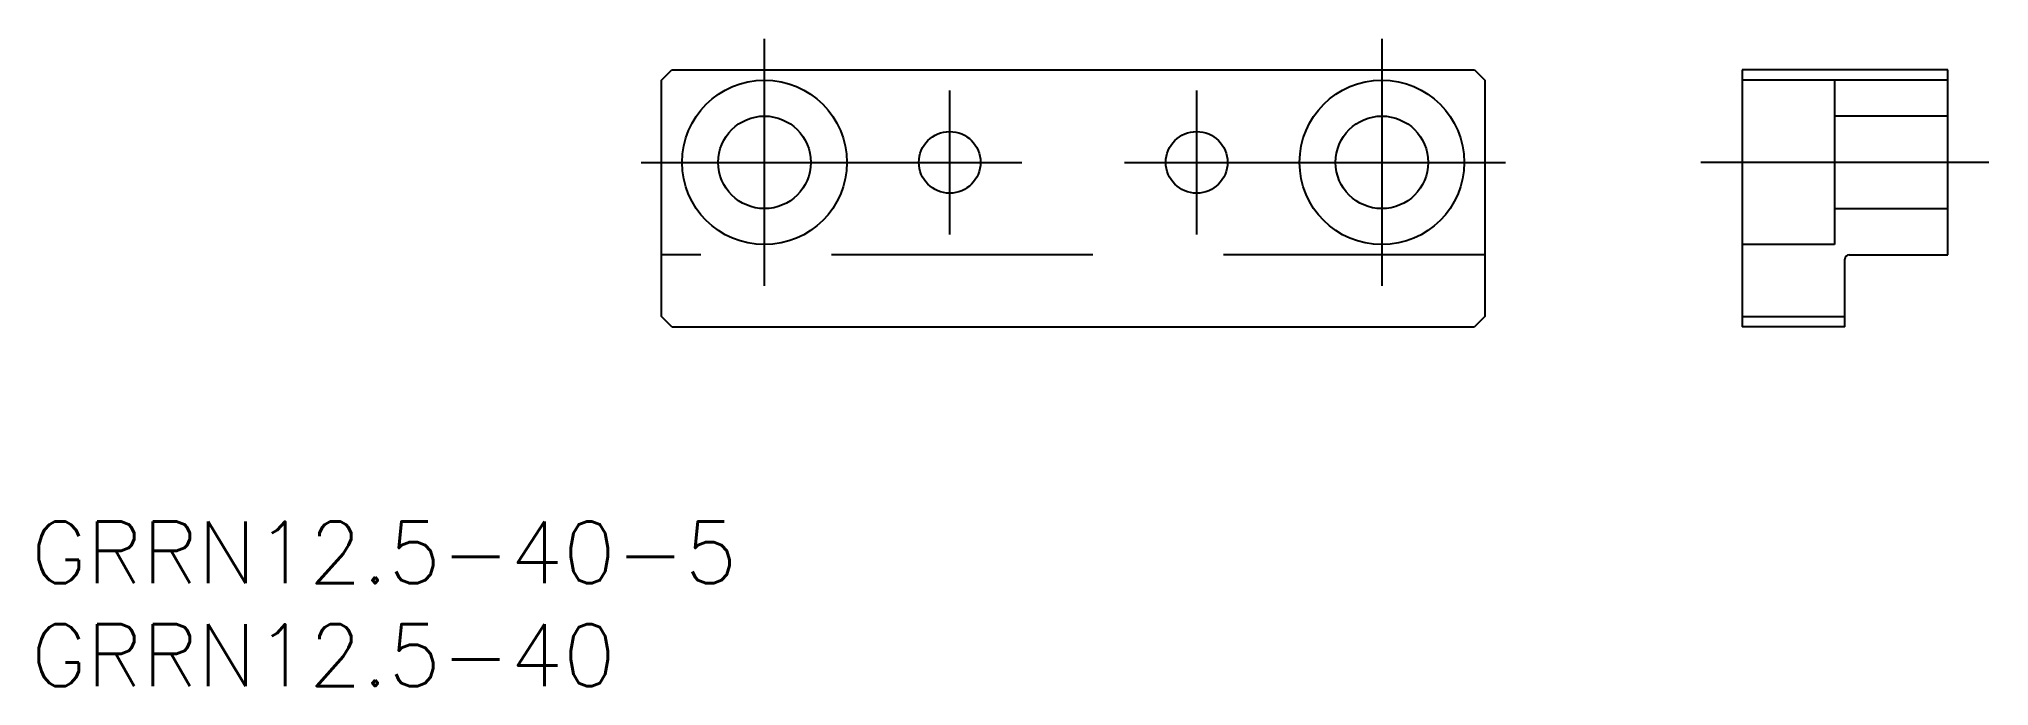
# Model space of a CAD drawing. Extents: x -50.3 to 44.5, y -17.5 to 14.
import ezdxf

# ---------------------------------------------------------------- set-up
doc = ezdxf.new("R2010")
doc.units = 0
doc.linetypes.add('CENTER', pattern=[50.8, 31.75, -6.35, 6.35, -6.35])
doc.linetypes.add('DASHED', pattern=[19.05, 12.7, -6.35])
doc.layers.get('0').update_dxf_attribs({"linetype": 'CONTINUOUS'})
doc.layers.add('CENTER', color=1, linetype='CENTER')
doc.styles.get("Standard").update_dxf_attribs({"font": 'txt.shx', "height": 3, "bigfont": 'bigfont.shx'})

msp = doc.modelspace()

# ---------------------------------------------------------------- linework, layer by layer
at = {"color": 7, "linetype": 'CONTINUOUS'}
for p, q in [((-20, 12), (-19.5, 12.5)), ((-19.5, 12.5), (19.5, 12.5)), ((19.5, 12.5), (20, 12)), ((32.5, 12.5), (32.5, 0)), ((42.5, 12.5), (32.5, 12.5)), ((42.5, 3.5), (42.5, 12.5)), ((-20, 0.5), (-20, 12)), ((20, 12), (20, 0.5)), ((42.5, 12), (32.5, 12)), ((37.5, 0), (37.5, 3.3)), ((37.7, 3.5), (42.5, 3.5)), ((-19.5, 0), (-20, 0.5)), ((-19.5, 0), (19.5, 0)), ((20, 0.5), (19.5, 0)), ((32.5, 0.5), (37.5, 0.5)), ((37.5, 0), (32.5, 0))]:
    msp.add_line(p, q, dxfattribs=at)
at = {"color": 3, "linetype": 'DASHED'}
for p, q in [((37, 12), (37, 4)), ((42.5, 10.25), (37, 10.25)), ((37, 5.75), (42.5, 5.75)), ((37, 4), (32.5, 4)), ((20, 3.5), (-20, 3.5))]:
    msp.add_line(p, q, dxfattribs=at)
at = {"color": 7, "linetype": 'CONTINUOUS'}
for centre, radius in [((-15, 8), 4), ((15, 8), 4), ((-15, 8), 2.25), ((-6, 8), 1.5), ((6, 8), 1.5), ((15, 8), 2.25)]:
    msp.add_circle(centre, radius, dxfattribs=at)
msp.add_arc((37.7, 3.3), 0.2, 90, 180, dxfattribs=at)
at = {"layer": 'CENTER', "color": 1, "linetype": 'CENTER'}
for p, q in [((-15, 2), (-15, 14)), ((15, 14), (15, 2)), ((-6, 4.5), (-6, 11.5)), ((6, 4.5), (6, 11.5)), ((-21, 8), (-2.5, 8)), ((2.5, 8), (21, 8)), ((44.5, 8), (30.5, 8))]:
    msp.add_line(p, q, dxfattribs=at)

# ---------------------------------------------------------------- texts
at = {"color": 7, "linetype": 'CONTINUOUS'}
for s, p in [('GRRN12.5-40-5', (-50.64, -12.464)), ('GRRN12.5-40', (-50.64, -17.464))]:
    msp.add_text(s, height=3, dxfattribs=at).set_placement(p)

doc.saveas('drawing.dxf')
